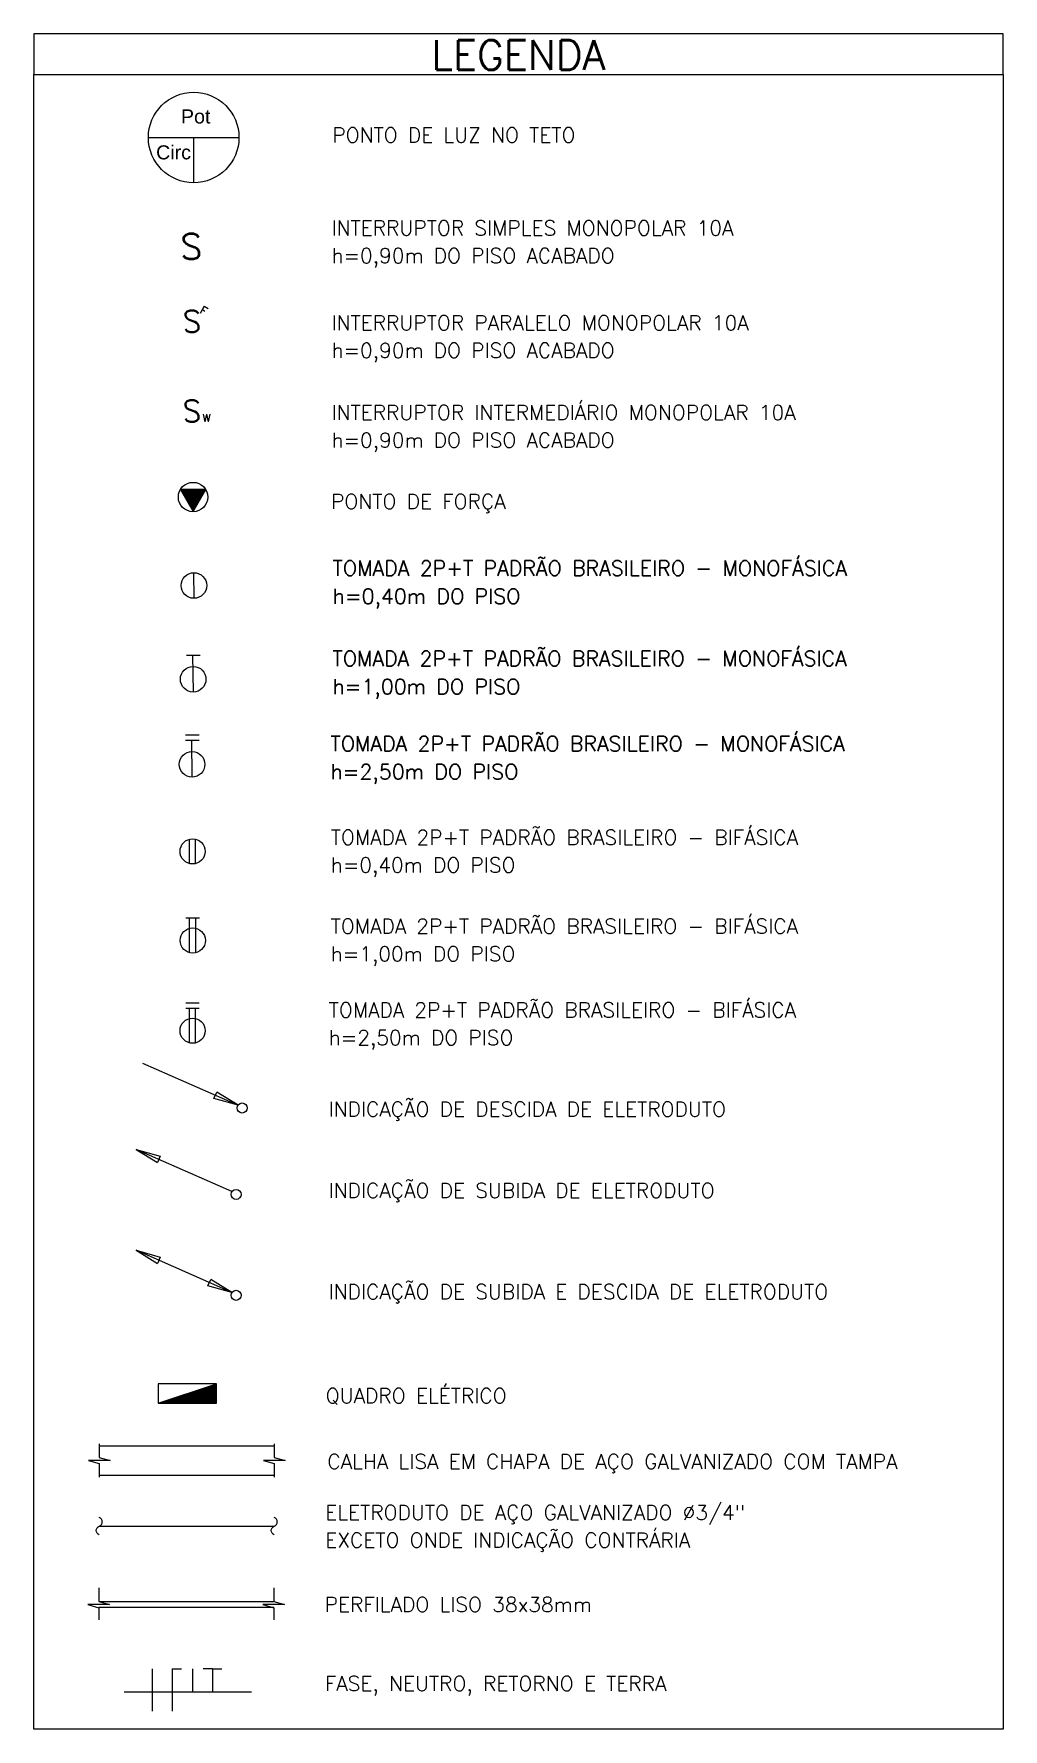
# Model space of a CAD drawing. Header units: millimetres. Extents: x 5241 to 92615, y 2757 to 23071.
# Drawn here: x 81849 to 92615, y 3685 to 22527 of the extents above; entities that cross this region are included whole.
import ezdxf
from ezdxf.enums import TextEntityAlignment as Align

# ---------------------------------------------------------------- set-up
doc = ezdxf.new("R2010")
doc.units = ezdxf.units.MM
doc.styles.add('ROMANS', font='romans')
doc.styles.get("Standard").update_dxf_attribs({"font": 'arial.ttf'})

# ---------------------------------------------------------------- blocks, each defined once
blk = doc.blocks.new('A$C565832A9')
blk.add_line((0, 0, -1.83), (8, 2.67, -1.83))
at = {"elevation": -1.83}
for points in [[(0, 0), (8, 0), (8, 2.67), (0, 2.67)], [(0.25, 0.04), (7.96, 2.61), (7.96, 0.04)], [(0.49, 0.08), (7.92, 2.56), (7.92, 0.08)], [(0.74, 0.12), (7.88, 2.5), (7.88, 0.12)], [(0.99, 0.16), (7.84, 2.44), (7.84, 0.16)], [(1.23, 0.2), (7.8, 2.39), (7.8, 0.2)], [(1.48, 0.24), (7.76, 2.33), (7.76, 0.24)], [(1.73, 0.28), (7.72, 2.28), (7.72, 0.28)], [(1.97, 0.32), (7.68, 2.22), (7.68, 0.32)], [(2.22, 0.36), (7.64, 2.17), (7.64, 0.36)], [(2.46, 0.4), (7.6, 2.11), (7.6, 0.4)], [(2.71, 0.44), (7.56, 2.06), (7.56, 0.44)], [(2.96, 0.48), (7.52, 2), (7.52, 0.48)], [(3.2, 0.52), (7.48, 1.95), (7.48, 0.52)], [(3.45, 0.56), (7.44, 1.89), (7.44, 0.56)], [(3.7, 0.6), (7.4, 1.83), (7.4, 0.6)], [(3.94, 0.64), (7.36, 1.78), (7.36, 0.64)], [(4.19, 0.68), (7.32, 1.72), (7.32, 0.68)], [(4.44, 0.72), (7.28, 1.67), (7.28, 0.72)], [(4.68, 0.76), (7.24, 1.61), (7.24, 0.76)], [(4.93, 0.8), (7.2, 1.56), (7.2, 0.8)], [(5.18, 0.84), (7.16, 1.5), (7.16, 0.84)], [(5.42, 0.88), (7.12, 1.45), (7.12, 0.88)], [(5.67, 0.92), (7.08, 1.39), (7.08, 0.92)], [(5.92, 0.96), (7.04, 1.33), (7.04, 0.96)], [(6.16, 1), (7, 1.28), (7, 1)], [(6.41, 1.04), (6.96, 1.22), (6.96, 1.04)], [(6.66, 1.08), (6.92, 1.17), (6.92, 1.08)]]:
    blk.add_lwpolyline(points, close=True, dxfattribs=at)
blk = doc.blocks.new('A$C605C6A25')
for p, q in [((0.8, 5.55, 4.1), (2.65, 5.55, 4.1)), ((0.8, 4.82, 4.1), (2.65, 4.82, 4.1)), ((1.3, 0.05, 4.1), (1.3, 4.82, 4.1)), ((2.15, 0.05, 4.1), (2.15, 4.82, 4.1))]:
    blk.add_line(p, q)
blk.add_ellipse((1.73, 1.72, 4.1), major_axis=(1.22, 1.22), ratio=1, start_param=0.785398, end_param=7.068583)
blk = doc.blocks.new('A$C765F327F')
for p, q in [((0.8, 4.82, 4.1), (2.65, 4.82, 4.1)), ((1.3, 0.05, 4.1), (1.3, 4.82, 4.1)), ((2.15, 0.05, 4.1), (2.15, 4.82, 4.1))]:
    blk.add_line(p, q)
blk.add_ellipse((1.73, 1.72, 4.1), major_axis=(1.22, 1.22), ratio=1, start_param=0.785398, end_param=7.068583)
blk = doc.blocks.new('A$C7E467FEF')
for p, q in [((1.3, 0.05, 4.1), (1.3, 3.4, 4.1)), ((2.15, 0.04, 4.1), (2.15, 3.39, 4.1))]:
    blk.add_line(p, q)
blk.add_ellipse((1.73, 1.72, 4.1), major_axis=(-1.22, 1.22), ratio=1, start_param=-0.787356, end_param=5.495829)
blk = doc.blocks.new('A$C04D97174')
for p, q in [((0.84, 5.81, 1.51), (2.71, 5.81, 1.51)), ((0.84, 5.07, 1.51), (2.71, 5.07, 1.51)), ((1.78, 0, 1.51), (1.71, 5.07, 1.51))]:
    blk.add_line(p, q)
blk.add_ellipse((1.75, 1.76, 1.51), major_axis=(1.24, 1.24), ratio=1, start_param=0.78344, end_param=7.066625)
blk = doc.blocks.new('A$C21665913')
for p, q in [((0.84, 5.07, 1.51), (2.71, 5.07, 1.51)), ((1.78, 0, 1.51), (1.71, 5.07, 1.51))]:
    blk.add_line(p, q)
blk.add_ellipse((1.75, 1.76, 1.51), major_axis=(1.24, 1.24), ratio=1, start_param=0.78344, end_param=7.066625)
blk = doc.blocks.new('A$C285C2E24')
blk.add_line((1.78, 0, 1.51), (1.73, 3.51, 1.51))
blk.add_ellipse((1.75, 1.76, 1.51), major_axis=(1.24, 1.24), ratio=1, start_param=0.78344, end_param=7.066625)
blk = doc.blocks.new('A$C72994786')
for p, q in [((3.77, 3.05, 1.51), (0.29, 3.07, 1.51)), ((0.29, 3.07, 1.51), (2.02, 0.02, 1.51)), ((3.74, 3.04, 1.51), (0.32, 3.05, 1.51)), ((0.32, 3.05, 1.51), (2.02, 0.05, 1.51)), ((3.71, 3.02, 1.51), (0.35, 3.03, 1.51)), ((0.35, 3.03, 1.51), (2.02, 0.08, 1.51)), ((3.68, 3, 1.51), (0.38, 3.01, 1.51)), ((0.38, 3.01, 1.51), (2.02, 0.12, 1.51)), ((3.65, 2.99, 1.51), (0.41, 3, 1.51)), ((0.41, 3, 1.51), (2.02, 0.15, 1.51)), ((3.62, 2.97, 1.51), (0.44, 2.98, 1.51)), ((0.44, 2.98, 1.51), (2.02, 0.19, 1.51)), ((3.59, 2.95, 1.51), (0.47, 2.96, 1.51)), ((0.47, 2.96, 1.51), (2.02, 0.22, 1.51)), ((3.58, 2.95, 1.51), (0.48, 2.96, 1.51)), ((0.48, 2.96, 1.51), (2.02, 0.24, 1.51)), ((3.56, 2.93, 1.51), (0.5, 2.94, 1.51)), ((0.5, 2.94, 1.51), (2.02, 0.27, 1.51)), ((3.54, 2.92, 1.51), (0.52, 2.93, 1.51)), ((0.52, 2.93, 1.51), (2.02, 0.29, 1.51)), ((3.52, 2.91, 1.51), (0.54, 2.92, 1.51)), ((0.54, 2.92, 1.51), (2.02, 0.31, 1.51)), ((3.5, 2.9, 1.51), (0.56, 2.91, 1.51)), ((0.56, 2.91, 1.51), (2.02, 0.33, 1.51)), ((3.48, 2.89, 1.51), (0.58, 2.9, 1.51)), ((0.58, 2.9, 1.51), (2.02, 0.36, 1.51)), ((3.46, 2.88, 1.51), (0.6, 2.89, 1.51)), ((0.6, 2.89, 1.51), (2.02, 0.38, 1.51)), ((3.44, 2.87, 1.51), (0.62, 2.88, 1.51)), ((0.62, 2.88, 1.51), (2.02, 0.4, 1.51)), ((3.42, 2.86, 1.51), (0.64, 2.87, 1.51)), ((0.64, 2.87, 1.51), (2.02, 0.42, 1.51)), ((3.4, 2.84, 1.51), (0.66, 2.85, 1.51)), ((0.66, 2.85, 1.51), (2.02, 0.45, 1.51)), ((3.38, 2.83, 1.51), (0.68, 2.84, 1.51)), ((0.68, 2.84, 1.51), (2.02, 0.47, 1.51)), ((3.36, 2.82, 1.51), (0.7, 2.83, 1.51)), ((0.7, 2.83, 1.51), (2.02, 0.49, 1.51)), ((3.34, 2.81, 1.51), (0.72, 2.82, 1.51)), ((0.72, 2.82, 1.51), (2.02, 0.52, 1.51)), ((3.32, 2.8, 1.51), (0.73, 2.81, 1.51)), ((0.73, 2.81, 1.51), (2.02, 0.54, 1.51)), ((3.31, 2.79, 1.51), (0.75, 2.8, 1.51)), ((0.75, 2.8, 1.51), (2.02, 0.56, 1.51)), ((3.29, 2.78, 1.51), (0.77, 2.79, 1.51)), ((0.77, 2.79, 1.51), (2.02, 0.58, 1.51)), ((3.27, 2.77, 1.51), (0.79, 2.77, 1.51)), ((0.79, 2.77, 1.51), (2.02, 0.61, 1.51)), ((3.25, 2.76, 1.51), (0.81, 2.76, 1.51)), ((0.81, 2.76, 1.51), (2.02, 0.63, 1.51)), ((3.23, 2.74, 1.51), (0.83, 2.75, 1.51)), ((0.83, 2.75, 1.51), (2.02, 0.65, 1.51)), ((3.21, 2.73, 1.51), (0.85, 2.74, 1.51)), ((0.85, 2.74, 1.51), (2.02, 0.67, 1.51)), ((3.19, 2.72, 1.51), (0.87, 2.73, 1.51)), ((0.87, 2.73, 1.51), (2.02, 0.7, 1.51)), ((3.17, 2.71, 1.51), (0.89, 2.72, 1.51)), ((0.89, 2.72, 1.51), (2.02, 0.72, 1.51)), ((3.15, 2.7, 1.51), (0.91, 2.71, 1.51)), ((0.91, 2.71, 1.51), (2.02, 0.74, 1.51)), ((3.13, 2.69, 1.51), (0.93, 2.7, 1.51)), ((0.93, 2.7, 1.51), (2.02, 0.76, 1.51)), ((3.11, 2.68, 1.51), (0.95, 2.68, 1.51)), ((0.95, 2.68, 1.51), (2.02, 0.79, 1.51)), ((3.09, 2.67, 1.51), (0.97, 2.67, 1.51)), ((0.97, 2.67, 1.51), (2.02, 0.81, 1.51)), ((3.07, 2.65, 1.51), (0.99, 2.66, 1.51)), ((0.99, 2.66, 1.51), (2.02, 0.83, 1.51)), ((3.05, 2.64, 1.51), (1.01, 2.65, 1.51)), ((1.01, 2.65, 1.51), (2.02, 0.86, 1.51)), ((3.03, 2.63, 1.51), (1.03, 2.64, 1.51)), ((1.03, 2.64, 1.51), (2.02, 0.88, 1.51)), ((3.01, 2.62, 1.51), (1.04, 2.63, 1.51)), ((1.04, 2.63, 1.51), (2.02, 0.9, 1.51)), ((2.99, 2.61, 1.51), (1.06, 2.62, 1.51)), ((1.06, 2.62, 1.51), (2.02, 0.92, 1.51)), ((2.98, 2.6, 1.51), (1.08, 2.6, 1.51)), ((1.08, 2.6, 1.51), (2.02, 0.95, 1.51)), ((2.96, 2.59, 1.51), (1.1, 2.59, 1.51)), ((1.1, 2.59, 1.51), (2.02, 0.97, 1.51)), ((2.94, 2.58, 1.51), (1.12, 2.58, 1.51)), ((1.12, 2.58, 1.51), (2.02, 0.99, 1.51)), ((2.92, 2.57, 1.51), (1.14, 2.57, 1.51)), ((1.14, 2.57, 1.51), (2.02, 1.01, 1.51)), ((2.9, 2.55, 1.51), (1.16, 2.56, 1.51)), ((1.16, 2.56, 1.51), (2.02, 1.04, 1.51)), ((2.88, 2.54, 1.51), (1.18, 2.55, 1.51)), ((1.18, 2.55, 1.51), (2.02, 1.06, 1.51)), ((2.86, 2.53, 1.51), (1.2, 2.54, 1.51)), ((1.2, 2.54, 1.51), (2.02, 1.08, 1.51)), ((2.84, 2.52, 1.51), (1.22, 2.53, 1.51)), ((1.22, 2.53, 1.51), (2.02, 1.11, 1.51)), ((2.82, 2.51, 1.51), (1.24, 2.51, 1.51)), ((1.24, 2.51, 1.51), (2.02, 1.13, 1.51)), ((2.8, 2.5, 1.51), (1.26, 2.5, 1.51)), ((1.26, 2.5, 1.51), (2.02, 1.15, 1.51)), ((2.78, 2.49, 1.51), (1.28, 2.49, 1.51)), ((1.28, 2.49, 1.51), (2.02, 1.17, 1.51)), ((2.76, 2.48, 1.51), (1.3, 2.48, 1.51)), ((1.3, 2.48, 1.51), (2.02, 1.2, 1.51)), ((2.74, 2.46, 1.51), (1.32, 2.47, 1.51)), ((1.32, 2.47, 1.51), (2.02, 1.22, 1.51)), ((2.72, 2.45, 1.51), (1.33, 2.46, 1.51)), ((1.33, 2.46, 1.51), (2.02, 1.24, 1.51)), ((2.7, 2.44, 1.51), (1.35, 2.45, 1.51)), ((1.35, 2.45, 1.51), (2.02, 1.26, 1.51)), ((2.68, 2.43, 1.51), (1.37, 2.44, 1.51)), ((1.37, 2.44, 1.51), (2.02, 1.29, 1.51)), ((2.66, 2.42, 1.51), (1.39, 2.42, 1.51)), ((1.39, 2.42, 1.51), (2.02, 1.31, 1.51)), ((2.64, 2.41, 1.51), (1.41, 2.41, 1.51)), ((1.41, 2.41, 1.51), (2.02, 1.33, 1.51)), ((2.63, 2.4, 1.51), (1.43, 2.4, 1.51)), ((1.43, 2.4, 1.51), (2.02, 1.35, 1.51)), ((2.61, 2.39, 1.51), (1.45, 2.39, 1.51)), ((1.45, 2.39, 1.51), (2.02, 1.38, 1.51)), ((2.59, 2.37, 1.51), (1.47, 2.38, 1.51)), ((1.47, 2.38, 1.51), (2.02, 1.4, 1.51)), ((2.57, 2.36, 1.51), (1.49, 2.37, 1.51)), ((1.49, 2.37, 1.51), (2.02, 1.42, 1.51)), ((2.55, 2.35, 1.51), (1.51, 2.36, 1.51)), ((1.51, 2.36, 1.51), (2.02, 1.45, 1.51)), ((2.53, 2.34, 1.51), (1.53, 2.34, 1.51)), ((1.53, 2.34, 1.51), (2.02, 1.47, 1.51)), ((2.51, 2.33, 1.51), (1.55, 2.33, 1.51)), ((1.55, 2.33, 1.51), (2.03, 1.49, 1.51)), ((2.02, 0.02, 1.51), (3.77, 3.05, 1.51)), ((2.02, 0.05, 1.51), (3.74, 3.04, 1.51)), ((2.02, 0.08, 1.51), (3.71, 3.02, 1.51)), ((2.02, 0.12, 1.51), (3.68, 3, 1.51)), ((2.02, 0.15, 1.51), (3.65, 2.99, 1.51)), ((2.02, 0.19, 1.51), (3.62, 2.97, 1.51)), ((2.02, 0.22, 1.51), (3.59, 2.95, 1.51)), ((2.02, 0.24, 1.51), (3.58, 2.95, 1.51)), ((2.02, 0.27, 1.51), (3.56, 2.93, 1.51)), ((2.02, 0.29, 1.51), (3.54, 2.92, 1.51)), ((2.02, 0.31, 1.51), (3.52, 2.91, 1.51)), ((2.02, 0.33, 1.51), (3.5, 2.9, 1.51)), ((2.02, 0.36, 1.51), (3.48, 2.89, 1.51)), ((2.02, 0.38, 1.51), (3.46, 2.88, 1.51)), ((2.02, 0.4, 1.51), (3.44, 2.87, 1.51)), ((2.02, 0.42, 1.51), (3.42, 2.86, 1.51)), ((2.02, 0.45, 1.51), (3.4, 2.84, 1.51)), ((2.02, 0.47, 1.51), (3.38, 2.83, 1.51)), ((2.02, 0.49, 1.51), (3.36, 2.82, 1.51)), ((2.02, 0.52, 1.51), (3.34, 2.81, 1.51)), ((2.02, 0.54, 1.51), (3.32, 2.8, 1.51)), ((2.02, 0.56, 1.51), (3.31, 2.79, 1.51)), ((2.02, 0.58, 1.51), (3.29, 2.78, 1.51)), ((2.02, 0.61, 1.51), (3.27, 2.77, 1.51)), ((2.02, 0.63, 1.51), (3.25, 2.76, 1.51)), ((2.02, 0.65, 1.51), (3.23, 2.74, 1.51)), ((2.02, 0.67, 1.51), (3.21, 2.73, 1.51)), ((2.02, 0.7, 1.51), (3.19, 2.72, 1.51)), ((2.02, 0.72, 1.51), (3.17, 2.71, 1.51)), ((2.02, 0.74, 1.51), (3.15, 2.7, 1.51)), ((2.02, 0.76, 1.51), (3.13, 2.69, 1.51)), ((2.02, 0.79, 1.51), (3.11, 2.68, 1.51)), ((2.02, 0.81, 1.51), (3.09, 2.67, 1.51)), ((2.02, 0.83, 1.51), (3.07, 2.65, 1.51)), ((2.02, 0.86, 1.51), (3.05, 2.64, 1.51)), ((2.02, 0.88, 1.51), (3.03, 2.63, 1.51)), ((2.02, 0.9, 1.51), (3.01, 2.62, 1.51)), ((2.02, 0.92, 1.51), (2.99, 2.61, 1.51)), ((2.02, 0.95, 1.51), (2.98, 2.6, 1.51)), ((2.02, 0.97, 1.51), (2.96, 2.59, 1.51)), ((2.02, 0.99, 1.51), (2.94, 2.58, 1.51)), ((2.02, 1.01, 1.51), (2.92, 2.57, 1.51)), ((2.02, 1.04, 1.51), (2.9, 2.55, 1.51)), ((2.02, 1.06, 1.51), (2.88, 2.54, 1.51)), ((2.02, 1.08, 1.51), (2.86, 2.53, 1.51)), ((2.02, 1.11, 1.51), (2.84, 2.52, 1.51)), ((2.02, 1.13, 1.51), (2.82, 2.51, 1.51)), ((2.02, 1.15, 1.51), (2.8, 2.5, 1.51)), ((2.02, 1.17, 1.51), (2.78, 2.49, 1.51)), ((2.02, 1.2, 1.51), (2.76, 2.48, 1.51)), ((2.02, 1.22, 1.51), (2.74, 2.46, 1.51)), ((2.02, 1.24, 1.51), (2.72, 2.45, 1.51)), ((2.02, 1.26, 1.51), (2.7, 2.44, 1.51)), ((2.02, 1.29, 1.51), (2.68, 2.43, 1.51)), ((2.02, 1.31, 1.51), (2.66, 2.42, 1.51)), ((2.02, 1.33, 1.51), (2.64, 2.41, 1.51)), ((2.02, 1.35, 1.51), (2.63, 2.4, 1.51)), ((2.02, 1.38, 1.51), (2.61, 2.39, 1.51)), ((2.02, 1.4, 1.51), (2.59, 2.37, 1.51)), ((2.02, 1.42, 1.51), (2.57, 2.36, 1.51)), ((2.02, 1.45, 1.51), (2.55, 2.35, 1.51)), ((2.02, 1.47, 1.51), (2.53, 2.34, 1.51)), ((2.03, 1.49, 1.51), (2.51, 2.33, 1.51)), ((2.49, 2.32, 1.51), (1.57, 2.32, 1.51)), ((1.57, 2.32, 1.51), (2.03, 1.51, 1.51)), ((2.47, 2.31, 1.51), (1.59, 2.31, 1.51)), ((1.59, 2.31, 1.51), (2.03, 1.54, 1.51)), ((2.45, 2.3, 1.51), (1.61, 2.3, 1.51)), ((1.61, 2.3, 1.51), (2.03, 1.56, 1.51)), ((2.43, 2.29, 1.51), (1.62, 2.29, 1.51)), ((1.62, 2.29, 1.51), (2.03, 1.58, 1.51)), ((2.41, 2.27, 1.51), (1.64, 2.28, 1.51)), ((1.64, 2.28, 1.51), (2.03, 1.6, 1.51)), ((2.39, 2.26, 1.51), (1.66, 2.27, 1.51)), ((1.66, 2.27, 1.51), (2.03, 1.63, 1.51)), ((2.37, 2.25, 1.51), (1.68, 2.25, 1.51)), ((1.68, 2.25, 1.51), (2.03, 1.65, 1.51)), ((2.35, 2.24, 1.51), (1.7, 2.24, 1.51)), ((1.7, 2.24, 1.51), (2.03, 1.67, 1.51)), ((2.33, 2.23, 1.51), (1.72, 2.23, 1.51)), ((1.72, 2.23, 1.51), (2.03, 1.69, 1.51)), ((2.31, 2.22, 1.51), (1.74, 2.22, 1.51)), ((1.74, 2.22, 1.51), (2.03, 1.72, 1.51)), ((2.3, 2.21, 1.51), (1.76, 2.21, 1.51)), ((1.76, 2.21, 1.51), (2.03, 1.74, 1.51)), ((2.28, 2.2, 1.51), (1.78, 2.2, 1.51)), ((1.78, 2.2, 1.51), (2.03, 1.76, 1.51)), ((2.26, 2.18, 1.51), (1.8, 2.19, 1.51)), ((1.8, 2.19, 1.51), (2.03, 1.79, 1.51)), ((2.24, 2.17, 1.51), (1.82, 2.17, 1.51)), ((1.82, 2.17, 1.51), (2.03, 1.81, 1.51)), ((2.22, 2.16, 1.51), (1.84, 2.16, 1.51)), ((1.84, 2.16, 1.51), (2.03, 1.83, 1.51)), ((2.2, 2.15, 1.51), (1.86, 2.15, 1.51)), ((1.86, 2.15, 1.51), (2.03, 1.85, 1.51)), ((2.18, 2.14, 1.51), (1.88, 2.14, 1.51)), ((1.88, 2.14, 1.51), (2.03, 1.88, 1.51)), ((2.16, 2.13, 1.51), (1.9, 2.13, 1.51)), ((1.9, 2.13, 1.51), (2.03, 1.9, 1.51)), ((2.14, 2.12, 1.51), (1.92, 2.12, 1.51)), ((1.92, 2.12, 1.51), (2.03, 1.92, 1.51)), ((2.12, 2.11, 1.51), (1.93, 2.11, 1.51)), ((1.93, 2.11, 1.51), (2.03, 1.94, 1.51)), ((2.1, 2.1, 1.51), (1.95, 2.1, 1.51)), ((1.95, 2.1, 1.51), (2.03, 1.97, 1.51)), ((2.08, 2.08, 1.51), (1.97, 2.08, 1.51)), ((1.97, 2.08, 1.51), (2.03, 1.99, 1.51)), ((2.06, 2.07, 1.51), (1.99, 2.07, 1.51)), ((1.99, 2.07, 1.51), (2.03, 2.01, 1.51)), ((2.04, 2.06, 1.51), (2.01, 2.06, 1.51)), ((2.01, 2.06, 1.51), (2.03, 2.03, 1.51)), ((2.02, 1.13, 1.51), (2.02, 1.13, 1.51)), ((2.03, 1.51, 1.51), (2.49, 2.32, 1.51)), ((2.03, 1.54, 1.51), (2.47, 2.31, 1.51)), ((2.03, 1.56, 1.51), (2.45, 2.3, 1.51)), ((2.03, 1.58, 1.51), (2.43, 2.29, 1.51)), ((2.03, 1.6, 1.51), (2.41, 2.27, 1.51)), ((2.03, 1.63, 1.51), (2.39, 2.26, 1.51)), ((2.03, 1.65, 1.51), (2.37, 2.25, 1.51)), ((2.03, 1.67, 1.51), (2.35, 2.24, 1.51)), ((2.03, 1.69, 1.51), (2.33, 2.23, 1.51)), ((2.03, 1.72, 1.51), (2.31, 2.22, 1.51)), ((2.03, 1.74, 1.51), (2.3, 2.21, 1.51)), ((2.03, 1.76, 1.51), (2.28, 2.2, 1.51)), ((2.03, 1.79, 1.51), (2.26, 2.18, 1.51)), ((2.03, 1.81, 1.51), (2.24, 2.17, 1.51)), ((2.03, 1.83, 1.51), (2.22, 2.16, 1.51)), ((2.03, 1.85, 1.51), (2.2, 2.15, 1.51)), ((2.03, 1.88, 1.51), (2.18, 2.14, 1.51)), ((2.03, 1.9, 1.51), (2.16, 2.13, 1.51)), ((2.03, 1.92, 1.51), (2.14, 2.12, 1.51)), ((2.03, 1.94, 1.51), (2.12, 2.11, 1.51)), ((2.03, 1.97, 1.51), (2.1, 2.1, 1.51)), ((2.03, 1.99, 1.51), (2.08, 2.08, 1.51)), ((2.03, 2.01, 1.51), (2.06, 2.07, 1.51)), ((2.03, 2.03, 1.51), (2.04, 2.06, 1.51)), ((2.03, 2.06, 1.51), (2.03, 2.06, 1.51)), ((2.03, 2.06, 1.51), (2.03, 2.06, 1.51))]:
    blk.add_line(p, q)
blk.add_circle((2.02, 2.02, 1.51), 2.02)
at = {"style": 'ROMANS', "flags": 1}
for tag, p in [('POT', (1.87, 2.33, 1.51)), ('RES', (1.86, 1.58, 1.51)), ('FIX', (1.87, 1.96, 1.51))]:
    blk.add_attdef(tag, p, '', height=0.114, rotation=359.8101, dxfattribs=at)
blk = doc.blocks.new('A$C7CF51308')
at = {"style": 'ROMANS'}
blk.add_text('S', height=3, dxfattribs=at).set_placement((-0.43, 0, 0.19))
blk.add_text('F', height=1.14, rotation=330, dxfattribs=at).set_placement((1.81, 2.68, 0.19))
blk = doc.blocks.new('A$C38B50142')
at = {"style": 'ROMANS'}
blk.add_text('S', height=3.5, dxfattribs=at).set_placement((-0.5, 0, -0.72))

msp = doc.modelspace()

# ---------------------------------------------------------------- linework, layer by layer
for p, q in [((83119, 21375, 148), (84126, 21375, 148)), ((83623, 21375, 148), (83623, 20871, 148)), ((83053, 11087, 571), (84116, 10619, 571)), ((84116, 10619, 571), (83880, 10765, 571)), ((84116, 10619, 571), (83849, 10695, 571)), ((84048, 9659, 571), (82985, 10127, 571)), ((82985, 10127, 571), (83252, 10051, 571)), ((82985, 10127, 571), (83221, 9982, 571)), ((84048, 8538, 571), (82985, 9006, 571)), ((82985, 9006, 571), (83252, 8930, 571)), ((82985, 9006, 571), (83221, 8860, 571)), ((84048, 8538, 571), (83812, 8683, 571)), ((84048, 8538, 571), (83782, 8613, 571)), ((82575, 6855, 90), (82575, 6705, 90)), ((82575, 6832, 90), (84519, 6832, 90)), ((84519, 6855, 90), (84519, 6705, 90)), ((82697, 6670, 90), (82454, 6670, 90)), ((82454, 6670, 90), (82575, 6635, 90)), ((82575, 6705, 90), (82697, 6670, 90)), ((82575, 6635, 90), (82575, 6485, 90)), ((84641, 6670, 90), (84398, 6670, 90)), ((84398, 6670, 90), (84519, 6635, 90)), ((84519, 6705, 90), (84641, 6670, 90)), ((84519, 6635, 90), (84519, 6485, 90)), ((82575, 6508, 90), (84519, 6508, 90)), ((82575, 5940, 90), (84519, 5940, 90)), ((82569, 5254, 90), (82569, 5104, 90)), ((82569, 5104, 90), (82690, 5069, 90)), ((82569, 5101, 90), (84513, 5101, 90)), ((84513, 5254, 90), (84513, 5104, 90)), ((84513, 5104, 90), (84634, 5069, 90)), ((82690, 5069, 90), (82447, 5069, 90)), ((82447, 5069, 90), (82569, 5034, 90)), ((84513, 5036, 90), (82569, 5036, 90)), ((82569, 5034, 90), (82569, 4899, 90)), ((84634, 5069, 90), (84391, 5069, 90)), ((84391, 5069, 90), (84513, 5034, 90)), ((84513, 5034, 90), (84513, 4899, 90)), ((83161, 4355, 148), (83161, 3884, 148)), ((83385, 4355, 148), (83385, 3884, 148)), ((83385, 4355, 148), (83489, 4355, 148)), ((83609, 4355, 148), (83609, 4099, 148)), ((83833, 4355, 148), (83729, 4355, 148)), ((83833, 4355, 148), (83833, 4099, 148)), ((83833, 4355, 148), (83937, 4355, 148)), ((82852, 4099, 148), (84266, 4099, 148))]:
    msp.add_line(p, q)
at = {"linetype": 'Continuous'}
for p, q in [((83849, 10695, 571), (83880, 10765, 571)), ((83252, 10051, 571), (83221, 9982, 571)), ((83252, 8930, 571), (83221, 8860, 571)), ((83782, 8613, 571), (83812, 8683, 571))]:
    msp.add_line(p, q, dxfattribs=at)
at = {"elevation": 148}
for points in [[(81849, 22077), (92615, 22077), (92615, 22527), (81849, 22527)], [(81849, 22077), (92615, 22077), (92615, 3685), (81849, 3685)]]:
    msp.add_lwpolyline(points, close=True, dxfattribs=at)
at = {"elevation": 90}
for points in [[(82575, 5843, -0.68668), (82575, 5940, 0.68668), (82575, 6037)], [(84519, 5843, -0.68668), (84519, 5940, 0.68668), (84519, 6037)]]:
    msp.add_lwpolyline(points, format="xyb", dxfattribs=at)
for centre, radius in [((83623, 21375, 148), 503), ((84162, 10588, 571), 55.9), ((84094, 9628, 571), 55.9), ((84094, 8506, 571), 55.9)]:
    msp.add_circle(centre, radius)

# ---------------------------------------------------------------- block references
at = {"xscale": 81.00000000000001, "yscale": 81.00000000000001, "zscale": 81.00000000000001}
for name, p in [('A$C38B50142', (83516, 20021, 148)), ('A$C7CF51308', (83535, 19211, 148)), ('A$C72994786', (83453, 17215, 148)), ('A$C285C2E24', (83484, 16253, 148)), ('A$C21665913', (83476, 15211, 148)), ('A$C04D97174', (83464, 14265, 148)), ('A$C7E467FEF', (83471, 13301, 148)), ('A$C765F327F', (83473, 12311, 148)), ('A$C605C6A25', (83471, 11308, 148)), ('A$C565832A9', (83230, 7307))]:
    msp.add_blockref(name, p, dxfattribs=at)

# ---------------------------------------------------------------- texts
at = {"style": 'ROMANS'}
for s, height, p in [('LEGENDA', 329.2, (86264, 22127, 148)), ('PONTO DE LUZ NO TETO', 164.59, (85163, 21320, 148)), ('S', 243, (83500, 18213, 164)), ('W', 85.1, (83722, 18216, 233)), ('FASE, NEUTRO, RETORNO E TERRA ', 164.59, (85080, 4108, 148))]:
    msp.add_text(s, height=height, dxfattribs=at).set_placement(p)
for s, p in [('Pot', (83482, 21531, 148)), ('Circ', (83206, 21132, 148))]:
    msp.add_text(s, height=156).set_placement(p)
for s, height, p in [('INTERRUPTOR SIMPLES MONOPOLAR 10A', 164.59, (85154, 20369, 90)), ('h=0,90m DO PISO ACABADO ', 164.59, (85154, 20062, 90)), ('INTERRUPTOR PARALELO MONOPOLAR 10A', 164.59, (85154, 19316, 90)), ('h=0,90m DO PISO ACABADO ', 164.59, (85154, 19009, 90)), ('INTERRUPTOR INTERMEDIÁRIO MONOPOLAR 10A', 164.59, (85154, 18318, 90)), ('h=0,90m DO PISO ACABADO ', 164.59, (85154, 18011, 90)), ('PONTO DE FORÇA ', 164.59, (85149, 17329, 270)), ('TOMADA 2P+T PADRÃO BRASILEIRO - MONOFÁSICA', 167.29, (85167, 16588, 148)), ('h=0,40m DO PISO', 167.29, (85167, 16276, 148)), ('TOMADA 2P+T PADRÃO BRASILEIRO - MONOFÁSICA', 167.29, (85165, 15584, 148)), ('h=1,00m DO PISO ', 167.29, (85165, 15272, 148)), ('TOMADA 2P+T PADRÃO BRASILEIRO - MONOFÁSICA', 167.29, (85143, 14637, 271)), ('h=2,50m DO PISO ', 167.29, (85143, 14325, 271)), ('TOMADA 2P+T PADRÃO BRASILEIRO - BIFÁSICA', 164.59, (85146, 13596, 360)), ('h=0,40m DO PISO', 164.59, (85146, 13289, 360)), ('TOMADA 2P+T PADRÃO BRASILEIRO - BIFÁSICA', 164.59, (85145, 12608, 360)), ('h=1,00m DO PISO', 164.59, (85145, 12301, 360)), ('TOMADA 2P+T PADRÃO BRASILEIRO - BIFÁSICA', 164.59, (85123, 11677, 481)), ('h=2,50m DO PISO', 164.59, (85123, 11370, 481)), ('INDICAÇÃO DE DESCIDA DE ELETRODUTO', 164.59, (85121, 10574, 571)), ('INDICAÇÃO DE SUBIDA DE ELETRODUTO', 164.59, (85121, 9671, 571)), ('INDICAÇÃO DE SUBIDA E DESCIDA DE ELETRODUTO', 164.59, (85121, 8546, 571)), ('QUADRO ELÉTRICO', 164.59, (85090, 7390)), ('CALHA LISA EM CHAPA DE AÇO GALVANIZADO COM TAMPA', 164.59, (85108, 6658)), ('ELETRODUTO DE AÇO GALVANIZADO Ø3/4"', 164.59, (85084, 6092, 90)), ('EXCETO ONDE INDICAÇÃO CONTRÁRIA', 164.59, (85084, 5785, 90)), ('PERFILADO LISO 38x38mm', 164.59, (85077, 5069))]:
    msp.add_text(s, height=height, dxfattribs=at).set_placement(p, align=Align.MIDDLE_LEFT)

doc.saveas('drawing.dxf')
